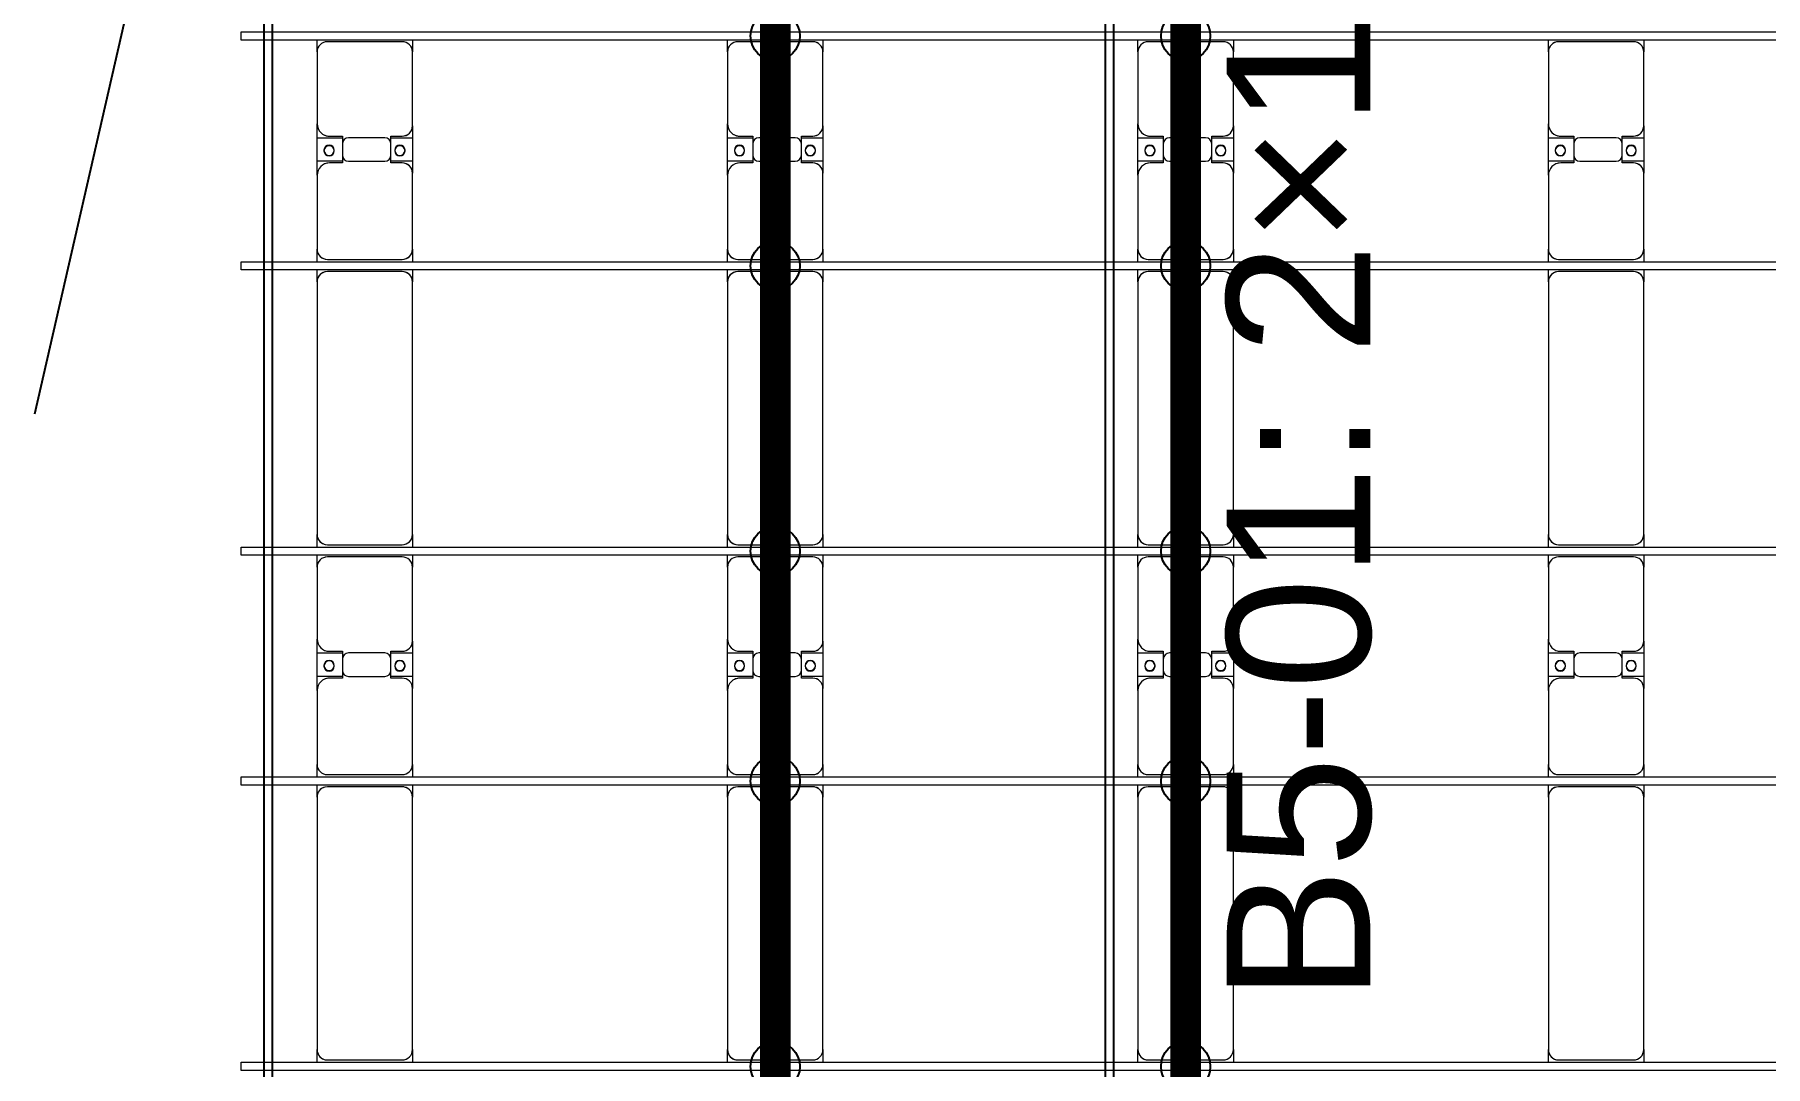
# Model space of a CAD drawing. Header units: millimetres. Extents: x -147246 to 112336, y -213734 to -86506.
# Drawn here: x -97724 to -89290, y -200010 to -194983 of the extents above; entities that cross this region are included whole.
import ezdxf

# ---------------------------------------------------------------- set-up
doc = ezdxf.new("R2010")
doc.units = ezdxf.units.MM
doc.layers.add('A-GENM', color=13, linetype='Continuous', lineweight=9)
doc.layers.add('S-BEAM', color=12, linetype='Continuous', lineweight=9)
for name, color, linetype in [('GC-DAY NEO', 5, 'Continuous'), ('GC-GHI CHU', 2, 'Continuous'), ('GC-HOP 40x60 GIA CUONG', 1, 'Continuous')]:
    doc.layers.add(name, color=color, linetype=linetype)
doc.styles.add('GC_VN', font='arial.ttf')

# ---------------------------------------------------------------- blocks, each defined once
blk = doc.blocks.new('Dầm C52 - Hộp 40x60-25898-BỐ TRÍ KHUNG KẾT CẤU BÈ PIN 05')
at = {"layer": 'S-BEAM', "color": 3, "lineweight": 25}
for p, q in [((-55982.1, 20), (55982.1, 20)), ((55982.1, -20), (-55982.1, -20))]:
    blk.add_line(p, q, dxfattribs=at)
blk = doc.blocks.new('Dai phao do pin - DẢI PHAO ĐỠ PIN-35002-BỐ TRÍ KHUNG KẾT CẤU BÈ PIN 05')
at = {"layer": 'A-GENM', "color": 7}
for p, q in [((1828.5, 241.6), (1889.7, 241.6)), ((1839.7, 191.6), (1839.7, -173.4)), ((3120.3, 241.6), (1889.7, 241.6)), ((3120.3, 241.6), (3178.5, 241.6)), ((3170.3, -173.4), (3170.3, 191.6)), ((3218.8, 241.6), (3279.7, 241.6)), ((3229.7, 191.6), (3229.7, -173.4)), ((3639.7, 241.6), (3279.7, 241.6)), ((3639.7, 241.6), (3822.2, 241.6)), ((3699.7, 118.2), (3699.7, 181.6)), ((3707.8, 241.6), (3890.3, 241.6)), ((3707.8, 118.2), (3707.8, 241.6)), ((3822.2, 241.6), (3822.2, 118.2)), ((3830.3, 181.6), (3830.3, 118.2)), ((4240.3, 241.6), (3890.3, 241.6)), ((4240.3, 241.6), (4298.5, 241.6)), ((4290.3, -173.4), (4290.3, 191.6)), ((4338.5, 241.6), (4399.7, 241.6)), ((4349.7, 191.6), (4349.7, -173.4)), ((5630.3, 241.6), (4399.7, 241.6)), ((5630.3, 241.6), (5688.5, 241.6)), ((5680.3, -173.4), (5680.3, 191.6)), ((5728.5, 241.6), (5789.7, 241.6)), ((5739.7, 191.6), (5739.7, -173.4)), ((6149.7, 241.6), (5789.7, 241.6)), ((6149.7, 241.6), (6332.2, 241.6)), ((6209.7, 118.2), (6209.7, 181.6)), ((6217.8, 241.6), (6400.3, 241.6)), ((6217.8, 118.2), (6217.8, 241.6)), ((6332.2, 241.6), (6332.2, 118.2)), ((6340.3, 181.6), (6340.3, 118.2)), ((6750.3, 241.6), (6400.3, 241.6)), ((6750.3, 241.6), (6808.5, 241.6)), ((6800.3, -173.4), (6800.3, 191.6)), ((3792.2, 118.2), (3699.7, 118.2)), ((3707.8, 88.2), (3707.8, -88.2)), ((3830.3, 118.2), (3737.8, 118.2)), ((3822.2, -88.2), (3822.2, 88.2)), ((6302.2, 118.2), (6209.7, 118.2)), ((6217.8, 88.2), (6217.8, -88.2)), ((6340.3, 118.2), (6247.8, 118.2)), ((6332.2, -88.2), (6332.2, 88.2)), ((3699.7, -173.4), (3699.7, -118.2)), ((3699.7, -118.2), (3792.2, -118.2)), ((3707.8, -223.4), (3707.8, -118.2)), ((3737.8, -118.2), (3830.3, -118.2)), ((3822.2, -118.2), (3822.2, -223.4)), ((3830.3, -118.2), (3830.3, -173.4)), ((6209.7, -173.4), (6209.7, -118.2)), ((6209.7, -118.2), (6302.2, -118.2)), ((6217.8, -223.4), (6217.8, -118.2)), ((6247.8, -118.2), (6340.3, -118.2)), ((6332.2, -118.2), (6332.2, -223.4)), ((6340.3, -118.2), (6340.3, -173.4)), ((1889.7, -223.4), (1828.5, -223.4)), ((1889.7, -223.4), (3120.3, -223.4)), ((3178.5, -223.4), (3120.3, -223.4)), ((3279.7, -223.4), (3218.8, -223.4)), ((3279.7, -223.4), (3649.7, -223.4)), ((3822.2, -223.4), (3649.7, -223.4)), ((3880.3, -223.4), (3707.8, -223.4)), ((3880.3, -223.4), (4240.3, -223.4)), ((4298.5, -223.4), (4240.3, -223.4)), ((4399.7, -223.4), (4338.5, -223.4)), ((4399.7, -223.4), (5630.3, -223.4)), ((5688.5, -223.4), (5630.3, -223.4)), ((5789.7, -223.4), (5728.5, -223.4)), ((5789.7, -223.4), (6159.7, -223.4)), ((6332.2, -223.4), (6159.7, -223.4)), ((6390.3, -223.4), (6217.8, -223.4)), ((6390.3, -223.4), (6750.3, -223.4)), ((6808.5, -223.4), (6750.3, -223.4))]:
    blk.add_line(p, q, dxfattribs=at)
for centre, radius, start, end in [((1889.7, 191.6), 50, 90, 180), ((1889.7, 191.6), 50, 105, 180), ((3120.3, 191.6), 50, 360, 90), ((3120.3, 191.6), 50, 15, 90), ((3279.7, 191.6), 50, 90, 180), ((3279.7, 191.6), 50, 135, 180), ((3639.7, 181.6), 60, 360, 90), ((3639.7, 181.6), 60, 360, 26.44603), ((3758.6, 183.2), 25, 0, 180), ((3758.6, 183.2), 25, 180, 360), ((3761.4, 183.2), 25, 360, 180), ((3761.4, 183.2), 25, 180, 0), ((3890.3, 181.6), 60, 90, 180), ((3890.3, 181.6), 60, 150, 180), ((4240.3, 191.6), 50, 360, 90), ((4240.3, 191.6), 50, 360, 45), ((4399.7, 191.6), 50, 90, 180), ((4399.7, 191.6), 50, 105, 180), ((5630.3, 191.6), 50, 360, 90), ((5630.3, 191.6), 50, 15, 90), ((5789.7, 191.6), 50, 90, 180), ((5789.7, 191.6), 50, 135, 180), ((6149.7, 181.6), 60, 0, 90), ((6149.7, 181.6), 60, 0, 30), ((6268.6, 183.2), 25, 0, 180), ((6268.6, 183.2), 25, 180, 0), ((6271.4, 183.2), 25, 0, 180), ((6271.4, 183.2), 25, 180, 0), ((6400.3, 181.6), 60, 90, 180), ((6400.3, 181.6), 60, 150, 180), ((6750.3, 191.6), 50, 0, 90), ((6750.3, 191.6), 50, 0, 45), ((3737.8, 88.2), 30, 90, 180), ((3792.2, 88.2), 30, 360, 90), ((6247.8, 88.2), 30, 90, 180), ((6302.2, 88.2), 30, 360, 90), ((3737.8, -88.2), 30, 180, 270), ((3758.6, -161.8), 25, 0, 180), ((3758.6, -161.8), 25, 180, 360), ((3761.4, -161.8), 25, 0, 180), ((3761.4, -161.8), 25, 180, 360), ((3792.2, -88.2), 30, 270, 360), ((6247.8, -88.2), 30, 180, 270), ((6268.6, -161.8), 25, 0, 180), ((6268.6, -161.8), 25, 180, 0), ((6271.4, -161.8), 25, 0, 180), ((6271.4, -161.8), 25, 180, 0), ((6302.2, -88.2), 30, 270, 360), ((1889.7, -173.4), 50, 180, 270), ((1889.7, -173.4), 50, 180, 270), ((3120.3, -173.4), 50, 270, 360), ((3120.3, -173.4), 50, 285, 360), ((3279.7, -173.4), 50, 180, 270), ((3279.7, -173.4), 50, 180, 225), ((3649.7, -173.4), 50, 270, 0), ((3649.7, -173.4), 50, 315, 0), ((3880.3, -173.4), 50, 180, 270), ((3880.3, -173.4), 50, 180, 225), ((4240.3, -173.4), 50, 270, 360), ((4240.3, -173.4), 50, 315, 360), ((4399.7, -173.4), 50, 180, 270), ((4399.7, -173.4), 50, 180, 270), ((5630.3, -173.4), 50, 270, 360), ((5630.3, -173.4), 50, 285, 360), ((5789.7, -173.4), 50, 180, 270), ((5789.7, -173.4), 50, 180, 225), ((6159.7, -173.4), 50, 270, 0), ((6159.7, -173.4), 50, 315, 0), ((6390.3, -173.4), 50, 180, 270), ((6390.3, -173.4), 50, 180, 225), ((6750.3, -173.4), 50, 270, 360), ((6750.3, -173.4), 50, 315, 360)]:
    blk.add_arc(centre, radius, start, end, dxfattribs=at)
blk = doc.blocks.new('Dai phao do pin - DẢI PHAO ĐỠ PIN-V2-BỐ TRÍ KHUNG KẾT CẤU BÈ PIN 05')
at = {"layer": 'A-GENM', "color": 7}
for p, q in [((1828.5, 241.6), (1889.7, 241.6)), ((1839.7, 191.6), (1839.7, -173.4)), ((3120.3, 241.6), (1889.7, 241.6)), ((3120.3, 241.6), (3178.5, 241.6)), ((3170.3, -173.4), (3170.3, 191.6)), ((3218.8, 241.6), (3279.7, 241.6)), ((3229.7, 191.6), (3229.7, -173.4)), ((3639.7, 241.6), (3279.7, 241.6)), ((3639.7, 241.6), (3822.2, 241.6)), ((3699.7, 118.2), (3699.7, 181.6)), ((3707.8, 241.6), (3890.3, 241.6)), ((3707.8, 118.2), (3707.8, 241.6)), ((3822.2, 241.6), (3822.2, 118.2)), ((3830.3, 181.6), (3830.3, 118.2)), ((4240.3, 241.6), (3890.3, 241.6)), ((4240.3, 241.6), (4298.5, 241.6)), ((4290.3, -173.4), (4290.3, 191.6)), ((4338.5, 241.6), (4399.7, 241.6)), ((4349.7, 191.6), (4349.7, -173.4)), ((5630.3, 241.6), (4399.7, 241.6)), ((5630.3, 241.6), (5688.5, 241.6)), ((5680.3, -173.4), (5680.3, 191.6)), ((5728.5, 241.6), (5789.7, 241.6)), ((5739.7, 191.6), (5739.7, -173.4)), ((6149.7, 241.6), (5789.7, 241.6)), ((6149.7, 241.6), (6332.2, 241.6)), ((6209.7, 118.2), (6209.7, 181.6)), ((6217.8, 241.6), (6400.3, 241.6)), ((6217.8, 118.2), (6217.8, 241.6)), ((6332.2, 241.6), (6332.2, 118.2)), ((6340.3, 181.6), (6340.3, 118.2)), ((6750.3, 241.6), (6400.3, 241.6)), ((6750.3, 241.6), (6808.5, 241.6)), ((6800.3, -173.4), (6800.3, 191.6)), ((3792.2, 118.2), (3699.7, 118.2)), ((3707.8, 88.2), (3707.8, -88.2)), ((3830.3, 118.2), (3737.8, 118.2)), ((3822.2, -88.2), (3822.2, 88.2)), ((6302.2, 118.2), (6209.7, 118.2)), ((6217.8, 88.2), (6217.8, -88.2)), ((6340.3, 118.2), (6247.8, 118.2)), ((6332.2, -88.2), (6332.2, 88.2)), ((3699.7, -173.4), (3699.7, -118.2)), ((3699.7, -118.2), (3792.2, -118.2)), ((3707.8, -223.4), (3707.8, -118.2)), ((3737.8, -118.2), (3830.3, -118.2)), ((3822.2, -118.2), (3822.2, -223.4)), ((3830.3, -118.2), (3830.3, -173.4)), ((6209.7, -173.4), (6209.7, -118.2)), ((6209.7, -118.2), (6302.2, -118.2)), ((6217.8, -223.4), (6217.8, -118.2)), ((6247.8, -118.2), (6340.3, -118.2)), ((6332.2, -118.2), (6332.2, -223.4)), ((6340.3, -118.2), (6340.3, -173.4)), ((1889.7, -223.4), (1828.5, -223.4)), ((1889.7, -223.4), (3120.3, -223.4)), ((3178.5, -223.4), (3120.3, -223.4)), ((3279.7, -223.4), (3218.8, -223.4)), ((3279.7, -223.4), (3649.7, -223.4)), ((3822.2, -223.4), (3649.7, -223.4)), ((3880.3, -223.4), (3707.8, -223.4)), ((3880.3, -223.4), (4240.3, -223.4)), ((4298.5, -223.4), (4240.3, -223.4)), ((4399.7, -223.4), (4338.5, -223.4)), ((4399.7, -223.4), (5630.3, -223.4)), ((5688.5, -223.4), (5630.3, -223.4)), ((5789.7, -223.4), (5728.5, -223.4)), ((5789.7, -223.4), (6159.7, -223.4)), ((6332.2, -223.4), (6159.7, -223.4)), ((6390.3, -223.4), (6217.8, -223.4)), ((6390.3, -223.4), (6750.3, -223.4)), ((6808.5, -223.4), (6750.3, -223.4))]:
    blk.add_line(p, q, dxfattribs=at)
for centre, radius, start, end in [((1889.7, 191.6), 50, 90, 180), ((1889.7, 191.6), 50, 105, 180), ((3120.3, 191.6), 50, 360, 90), ((3120.3, 191.6), 50, 15, 90), ((3279.7, 191.6), 50, 90, 180), ((3279.7, 191.6), 50, 135, 180), ((3639.7, 181.6), 60, 360, 90), ((3639.7, 181.6), 60, 360, 26.42494), ((3758.6, 183.2), 25, 0, 180), ((3758.6, 183.2), 25, 180, 360), ((3761.4, 183.2), 25, 360, 180), ((3761.4, 183.2), 25, 180, 0), ((3890.3, 181.6), 60, 90, 180), ((3890.3, 181.6), 60, 150, 180), ((4240.3, 191.6), 50, 360, 90), ((4240.3, 191.6), 50, 360, 45), ((4399.7, 191.6), 50, 90, 180), ((4399.7, 191.6), 50, 105, 180), ((5630.3, 191.6), 50, 360, 90), ((5630.3, 191.6), 50, 15, 90), ((5789.7, 191.6), 50, 90, 180), ((5789.7, 191.6), 50, 135, 180), ((6149.7, 181.6), 60, 0, 90), ((6149.7, 181.6), 60, 0, 30), ((6268.6, 183.2), 25, 0, 180), ((6268.6, 183.2), 25, 180, 0), ((6271.4, 183.2), 25, 0, 180), ((6271.4, 183.2), 25, 180, 0), ((6400.3, 181.6), 60, 90, 180), ((6400.3, 181.6), 60, 150, 180), ((6750.3, 191.6), 50, 0, 90), ((6750.3, 191.6), 50, 0, 45), ((3737.8, 88.2), 30, 90, 180), ((3792.2, 88.2), 30, 360, 90), ((6247.8, 88.2), 30, 90, 180), ((6302.2, 88.2), 30, 360, 90), ((3737.8, -88.2), 30, 180, 270), ((3758.6, -161.8), 25, 0, 180), ((3758.6, -161.8), 25, 180, 360), ((3761.4, -161.8), 25, 0, 180), ((3761.4, -161.8), 25, 180, 360), ((3792.2, -88.2), 30, 270, 360), ((6247.8, -88.2), 30, 180, 270), ((6268.6, -161.8), 25, 0, 180), ((6268.6, -161.8), 25, 180, 0), ((6271.4, -161.8), 25, 0, 180), ((6271.4, -161.8), 25, 180, 0), ((6302.2, -88.2), 30, 270, 360), ((1889.7, -173.4), 50, 180, 270), ((1889.7, -173.4), 50, 180, 270), ((3120.3, -173.4), 50, 270, 360), ((3120.3, -173.4), 50, 285, 360), ((3279.7, -173.4), 50, 180, 270), ((3279.7, -173.4), 50, 180, 225), ((3649.7, -173.4), 50, 270, 0), ((3649.7, -173.4), 50, 315, 0), ((3880.3, -173.4), 50, 180, 270), ((3880.3, -173.4), 50, 180, 225), ((4240.3, -173.4), 50, 270, 360), ((4240.3, -173.4), 50, 315, 360), ((4399.7, -173.4), 50, 180, 270), ((4399.7, -173.4), 50, 180, 270), ((5630.3, -173.4), 50, 270, 360), ((5630.3, -173.4), 50, 285, 360), ((5789.7, -173.4), 50, 180, 270), ((5789.7, -173.4), 50, 180, 225), ((6159.7, -173.4), 50, 270, 0), ((6159.7, -173.4), 50, 315, 0), ((6390.3, -173.4), 50, 180, 270), ((6390.3, -173.4), 50, 180, 225), ((6750.3, -173.4), 50, 270, 360), ((6750.3, -173.4), 50, 315, 360)]:
    blk.add_arc(centre, radius, start, end, dxfattribs=at)
blk = doc.blocks.new('Dai phao do pin - DẢI PHAO ĐỠ PIN-V3-BỐ TRÍ KHUNG KẾT CẤU BÈ PIN 05')
at = {"layer": 'A-GENM', "color": 7}
for p, q in [((1828.5, 241.6), (1889.7, 241.6)), ((1839.7, 191.6), (1839.7, -173.4)), ((3120.3, 241.6), (1889.7, 241.6)), ((3120.3, 241.6), (3178.5, 241.6)), ((3170.3, -173.4), (3170.3, 191.6)), ((3218.8, 241.6), (3279.7, 241.6)), ((3229.7, 191.6), (3229.7, -173.4)), ((3639.7, 241.6), (3279.7, 241.6)), ((3639.7, 241.6), (3822.2, 241.6)), ((3699.7, 118.2), (3699.7, 181.6)), ((3707.8, 241.6), (3890.3, 241.6)), ((3707.8, 118.2), (3707.8, 241.6)), ((3822.2, 241.6), (3822.2, 118.2)), ((3830.3, 181.6), (3830.3, 118.2)), ((4240.3, 241.6), (3890.3, 241.6)), ((4240.3, 241.6), (4298.5, 241.6)), ((4290.3, -173.4), (4290.3, 191.6)), ((4338.5, 241.6), (4399.7, 241.6)), ((4349.7, 191.6), (4349.7, -173.4)), ((5630.3, 241.6), (4399.7, 241.6)), ((5630.3, 241.6), (5688.5, 241.6)), ((5680.3, -173.4), (5680.3, 191.6)), ((5728.5, 241.6), (5789.7, 241.6)), ((5739.7, 191.6), (5739.7, -173.4)), ((6149.7, 241.6), (5789.7, 241.6)), ((6149.7, 241.6), (6332.2, 241.6)), ((6209.7, 118.2), (6209.7, 181.6)), ((6217.8, 241.6), (6400.3, 241.6)), ((6217.8, 118.2), (6217.8, 241.6)), ((6332.2, 241.6), (6332.2, 118.2)), ((6340.3, 181.6), (6340.3, 118.2)), ((6750.3, 241.6), (6400.3, 241.6)), ((6750.3, 241.6), (6808.5, 241.6)), ((6800.3, -173.4), (6800.3, 191.6)), ((3792.2, 118.2), (3699.7, 118.2)), ((3707.8, 88.2), (3707.8, -88.2)), ((3830.3, 118.2), (3737.8, 118.2)), ((3822.2, -88.2), (3822.2, 88.2)), ((6302.2, 118.2), (6209.7, 118.2)), ((6217.8, 88.2), (6217.8, -88.2)), ((6340.3, 118.2), (6247.8, 118.2)), ((6332.2, -88.2), (6332.2, 88.2)), ((3699.7, -173.4), (3699.7, -118.2)), ((3699.7, -118.2), (3792.2, -118.2)), ((3707.8, -223.4), (3707.8, -118.2)), ((3737.8, -118.2), (3830.3, -118.2)), ((3822.2, -118.2), (3822.2, -223.4)), ((3830.3, -118.2), (3830.3, -173.4)), ((6209.7, -173.4), (6209.7, -118.2)), ((6209.7, -118.2), (6302.2, -118.2)), ((6217.8, -223.4), (6217.8, -118.2)), ((6247.8, -118.2), (6340.3, -118.2)), ((6332.2, -118.2), (6332.2, -223.4)), ((6340.3, -118.2), (6340.3, -173.4)), ((1889.7, -223.4), (1828.5, -223.4)), ((1889.7, -223.4), (3120.3, -223.4)), ((3178.5, -223.4), (3120.3, -223.4)), ((3279.7, -223.4), (3218.8, -223.4)), ((3279.7, -223.4), (3649.7, -223.4)), ((3822.2, -223.4), (3649.7, -223.4)), ((3880.3, -223.4), (3707.8, -223.4)), ((3880.3, -223.4), (4240.3, -223.4)), ((4298.5, -223.4), (4240.3, -223.4)), ((4399.7, -223.4), (4338.5, -223.4)), ((4399.7, -223.4), (5630.3, -223.4)), ((5688.5, -223.4), (5630.3, -223.4)), ((5789.7, -223.4), (5728.5, -223.4)), ((5789.7, -223.4), (6159.7, -223.4)), ((6332.2, -223.4), (6159.7, -223.4)), ((6390.3, -223.4), (6217.8, -223.4)), ((6390.3, -223.4), (6750.3, -223.4)), ((6808.5, -223.4), (6750.3, -223.4))]:
    blk.add_line(p, q, dxfattribs=at)
for centre, radius, start, end in [((1889.7, 191.6), 50, 90, 180), ((1889.7, 191.6), 50, 105, 180), ((3120.3, 191.6), 50, 360, 90), ((3120.3, 191.6), 50, 15, 90), ((3279.7, 191.6), 50, 90, 180), ((3279.7, 191.6), 50, 135, 180), ((3639.7, 181.6), 60, 360, 90), ((3639.7, 181.6), 60, 360, 26.40386), ((3758.6, 183.2), 25, 0, 180), ((3758.6, 183.2), 25, 180, 360), ((3761.4, 183.2), 25, 360, 180), ((3761.4, 183.2), 25, 180, 0), ((3890.3, 181.6), 60, 90, 180), ((3890.3, 181.6), 60, 150, 180), ((4240.3, 191.6), 50, 360, 90), ((4240.3, 191.6), 50, 360, 45), ((4399.7, 191.6), 50, 90, 180), ((4399.7, 191.6), 50, 105, 180), ((5630.3, 191.6), 50, 360, 90), ((5630.3, 191.6), 50, 15, 90), ((5789.7, 191.6), 50, 90, 180), ((5789.7, 191.6), 50, 135, 180), ((6149.7, 181.6), 60, 0, 90), ((6149.7, 181.6), 60, 0, 30), ((6268.6, 183.2), 25, 0, 180), ((6268.6, 183.2), 25, 180, 0), ((6271.4, 183.2), 25, 0, 180), ((6271.4, 183.2), 25, 180, 0), ((6400.3, 181.6), 60, 90, 180), ((6400.3, 181.6), 60, 150, 180), ((6750.3, 191.6), 50, 0, 90), ((6750.3, 191.6), 50, 0, 45), ((3737.8, 88.2), 30, 90, 180), ((3792.2, 88.2), 30, 360, 90), ((6247.8, 88.2), 30, 90, 180), ((6302.2, 88.2), 30, 360, 90), ((3737.8, -88.2), 30, 180, 270), ((3758.6, -161.8), 25, 0, 180), ((3758.6, -161.8), 25, 180, 360), ((3761.4, -161.8), 25, 0, 180), ((3761.4, -161.8), 25, 180, 360), ((3792.2, -88.2), 30, 270, 360), ((6247.8, -88.2), 30, 180, 270), ((6268.6, -161.8), 25, 0, 180), ((6268.6, -161.8), 25, 180, 0), ((6271.4, -161.8), 25, 0, 180), ((6271.4, -161.8), 25, 180, 0), ((6302.2, -88.2), 30, 270, 360), ((1889.7, -173.4), 50, 180, 270), ((1889.7, -173.4), 50, 180, 270), ((3120.3, -173.4), 50, 270, 360), ((3120.3, -173.4), 50, 285, 360), ((3279.7, -173.4), 50, 180, 270), ((3279.7, -173.4), 50, 180, 225), ((3649.7, -173.4), 50, 270, 0), ((3649.7, -173.4), 50, 315, 0), ((3880.3, -173.4), 50, 180, 270), ((3880.3, -173.4), 50, 180, 225), ((4240.3, -173.4), 50, 270, 360), ((4240.3, -173.4), 50, 315, 360), ((4399.7, -173.4), 50, 180, 270), ((4399.7, -173.4), 50, 180, 270), ((5630.3, -173.4), 50, 270, 360), ((5630.3, -173.4), 50, 285, 360), ((5789.7, -173.4), 50, 180, 270), ((5789.7, -173.4), 50, 180, 225), ((6159.7, -173.4), 50, 270, 0), ((6159.7, -173.4), 50, 315, 0), ((6390.3, -173.4), 50, 180, 270), ((6390.3, -173.4), 50, 180, 225), ((6750.3, -173.4), 50, 270, 360), ((6750.3, -173.4), 50, 315, 360)]:
    blk.add_arc(centre, radius, start, end, dxfattribs=at)
blk = doc.blocks.new('Dai phao do pin - DẢI PHAO ĐỠ PIN-V4-BỐ TRÍ KHUNG KẾT CẤU BÈ PIN 05')
at = {"layer": 'A-GENM', "color": 7}
for p, q in [((1828.5, 241.6), (1889.7, 241.6)), ((1839.7, 191.6), (1839.7, -173.4)), ((3120.3, 241.6), (1889.7, 241.6)), ((3120.3, 241.6), (3178.5, 241.6)), ((3170.3, -173.4), (3170.3, 191.6)), ((3218.8, 241.6), (3279.7, 241.6)), ((3229.7, 191.6), (3229.7, -173.4)), ((3639.7, 241.6), (3279.7, 241.6)), ((3639.7, 241.6), (3822.2, 241.6)), ((3699.7, 118.2), (3699.7, 181.6)), ((3707.8, 241.6), (3890.3, 241.6)), ((3707.8, 118.2), (3707.8, 241.6)), ((3822.2, 241.6), (3822.2, 118.2)), ((3830.3, 181.6), (3830.3, 118.2)), ((4240.3, 241.6), (3890.3, 241.6)), ((4240.3, 241.6), (4298.5, 241.6)), ((4290.3, -173.4), (4290.3, 191.6)), ((4338.5, 241.6), (4399.7, 241.6)), ((4349.7, 191.6), (4349.7, -173.4)), ((5630.3, 241.6), (4399.7, 241.6)), ((5630.3, 241.6), (5688.5, 241.6)), ((5680.3, -173.4), (5680.3, 191.6)), ((5728.5, 241.6), (5789.7, 241.6)), ((5739.7, 191.6), (5739.7, -173.4)), ((6149.7, 241.6), (5789.7, 241.6)), ((6149.7, 241.6), (6332.2, 241.6)), ((6209.7, 118.2), (6209.7, 181.6)), ((6217.8, 241.6), (6400.3, 241.6)), ((6217.8, 118.2), (6217.8, 241.6)), ((6332.2, 241.6), (6332.2, 118.2)), ((6340.3, 181.6), (6340.3, 118.2)), ((6750.3, 241.6), (6400.3, 241.6)), ((6750.3, 241.6), (6808.5, 241.6)), ((6800.3, -173.4), (6800.3, 191.6)), ((3792.2, 118.2), (3699.7, 118.2)), ((3707.8, 88.2), (3707.8, -88.2)), ((3830.3, 118.2), (3737.8, 118.2)), ((3822.2, -88.2), (3822.2, 88.2)), ((6302.2, 118.2), (6209.7, 118.2)), ((6217.8, 88.2), (6217.8, -88.2)), ((6340.3, 118.2), (6247.8, 118.2)), ((6332.2, -88.2), (6332.2, 88.2)), ((3699.7, -173.4), (3699.7, -118.2)), ((3699.7, -118.2), (3792.2, -118.2)), ((3707.8, -223.4), (3707.8, -118.2)), ((3737.8, -118.2), (3830.3, -118.2)), ((3822.2, -118.2), (3822.2, -223.4)), ((3830.3, -118.2), (3830.3, -173.4)), ((6209.7, -173.4), (6209.7, -118.2)), ((6209.7, -118.2), (6302.2, -118.2)), ((6217.8, -223.4), (6217.8, -118.2)), ((6247.8, -118.2), (6340.3, -118.2)), ((6332.2, -118.2), (6332.2, -223.4)), ((6340.3, -118.2), (6340.3, -173.4)), ((1889.7, -223.4), (1828.5, -223.4)), ((1889.7, -223.4), (3120.3, -223.4)), ((3178.5, -223.4), (3120.3, -223.4)), ((3279.7, -223.4), (3218.8, -223.4)), ((3279.7, -223.4), (3649.7, -223.4)), ((3822.2, -223.4), (3649.7, -223.4)), ((3880.3, -223.4), (3707.8, -223.4)), ((3880.3, -223.4), (4240.3, -223.4)), ((4298.5, -223.4), (4240.3, -223.4)), ((4399.7, -223.4), (4338.5, -223.4)), ((4399.7, -223.4), (5630.3, -223.4)), ((5688.5, -223.4), (5630.3, -223.4)), ((5789.7, -223.4), (5728.5, -223.4)), ((5789.7, -223.4), (6159.7, -223.4)), ((6332.2, -223.4), (6159.7, -223.4)), ((6390.3, -223.4), (6217.8, -223.4)), ((6390.3, -223.4), (6750.3, -223.4)), ((6808.5, -223.4), (6750.3, -223.4))]:
    blk.add_line(p, q, dxfattribs=at)
for centre, radius, start, end in [((1889.7, 191.6), 50, 90, 180), ((1889.7, 191.6), 50, 105, 180), ((3120.3, 191.6), 50, 360, 90), ((3120.3, 191.6), 50, 15, 90), ((3279.7, 191.6), 50, 90, 180), ((3279.7, 191.6), 50, 135, 180), ((3639.7, 181.6), 60, 360, 90), ((3639.7, 181.6), 60, 360, 26.38277), ((3758.6, 183.2), 25, 0, 180), ((3758.6, 183.2), 25, 180, 360), ((3761.4, 183.2), 25, 360, 180), ((3761.4, 183.2), 25, 180, 0), ((3890.3, 181.6), 60, 90, 180), ((3890.3, 181.6), 60, 150, 180), ((4240.3, 191.6), 50, 360, 90), ((4240.3, 191.6), 50, 360, 45), ((4399.7, 191.6), 50, 90, 180), ((4399.7, 191.6), 50, 105, 180), ((5630.3, 191.6), 50, 360, 90), ((5630.3, 191.6), 50, 15, 90), ((5789.7, 191.6), 50, 90, 180), ((5789.7, 191.6), 50, 135, 180), ((6149.7, 181.6), 60, 0, 90), ((6149.7, 181.6), 60, 0, 30), ((6268.6, 183.2), 25, 0, 180), ((6268.6, 183.2), 25, 180, 0), ((6271.4, 183.2), 25, 0, 180), ((6271.4, 183.2), 25, 180, 0), ((6400.3, 181.6), 60, 90, 180), ((6400.3, 181.6), 60, 150, 180), ((6750.3, 191.6), 50, 0, 90), ((6750.3, 191.6), 50, 0, 45), ((3737.8, 88.2), 30, 90, 180), ((3792.2, 88.2), 30, 360, 90), ((6247.8, 88.2), 30, 90, 180), ((6302.2, 88.2), 30, 360, 90), ((3737.8, -88.2), 30, 180, 270), ((3758.6, -161.8), 25, 0, 180), ((3758.6, -161.8), 25, 180, 360), ((3761.4, -161.8), 25, 0, 180), ((3761.4, -161.8), 25, 180, 360), ((3792.2, -88.2), 30, 270, 360), ((6247.8, -88.2), 30, 180, 270), ((6268.6, -161.8), 25, 0, 180), ((6268.6, -161.8), 25, 180, 0), ((6271.4, -161.8), 25, 0, 180), ((6271.4, -161.8), 25, 180, 0), ((6302.2, -88.2), 30, 270, 360), ((1889.7, -173.4), 50, 180, 270), ((1889.7, -173.4), 50, 180, 270), ((3120.3, -173.4), 50, 270, 360), ((3120.3, -173.4), 50, 285, 360), ((3279.7, -173.4), 50, 180, 270), ((3279.7, -173.4), 50, 180, 225), ((3649.7, -173.4), 50, 270, 0), ((3649.7, -173.4), 50, 315, 0), ((3880.3, -173.4), 50, 180, 270), ((3880.3, -173.4), 50, 180, 225), ((4240.3, -173.4), 50, 270, 360), ((4240.3, -173.4), 50, 315, 360), ((4399.7, -173.4), 50, 180, 270), ((4399.7, -173.4), 50, 180, 270), ((5630.3, -173.4), 50, 270, 360), ((5630.3, -173.4), 50, 285, 360), ((5789.7, -173.4), 50, 180, 270), ((5789.7, -173.4), 50, 180, 225), ((6159.7, -173.4), 50, 270, 0), ((6159.7, -173.4), 50, 315, 0), ((6390.3, -173.4), 50, 180, 270), ((6390.3, -173.4), 50, 180, 225), ((6750.3, -173.4), 50, 270, 360), ((6750.3, -173.4), 50, 315, 360)]:
    blk.add_arc(centre, radius, start, end, dxfattribs=at)
blk = doc.blocks.new('Dầm C52 - Dầm C52-18923-BỐ TRÍ KHUNG KẾT CẤU BÈ PIN 05')
at = {"layer": 'S-BEAM', "color": 1}
for p, q in [((-52556.1, 20), (52556.1, 20)), ((52556.1, 20), (52556.1, -20)), ((52556.1, -20), (-52556.1, -20))]:
    blk.add_line(p, q, dxfattribs=at)
blk = doc.blocks.new('HOBANMONG_BEPIN 5_rvt-1-BỐ TRÍ KHUNG KẾT CẤU BÈ PIN 05')
at = {"layer": 'A-GENM', "color": 3, "lineweight": 25, "rotation": 89.99977101252024}
for name, p in [('Dai phao do pin - DẢI PHAO ĐỠ PIN-35002-BỐ TRÍ KHUNG KẾT CẤU BÈ PIN 05', (-96105.9, -201817.9)), ('Dai phao do pin - DẢI PHAO ĐỠ PIN-V2-BỐ TRÍ KHUNG KẾT CẤU BÈ PIN 05', (-94105.9, -201817.9)), ('Dai phao do pin - DẢI PHAO ĐỠ PIN-V3-BỐ TRÍ KHUNG KẾT CẤU BÈ PIN 05', (-92105.9, -201817.9)), ('Dai phao do pin - DẢI PHAO ĐỠ PIN-V4-BỐ TRÍ KHUNG KẾT CẤU BÈ PIN 05', (-90105.9, -201817.9))]:
    blk.add_blockref(name, p, dxfattribs=at)
at = {"layer": 'S-BEAM', "color": 3, "lineweight": 25}
for name, p, rotation in [('Dầm C52 - Hộp 40x60-25898-BỐ TRÍ KHUNG KẾT CẤU BÈ PIN 05', (-96585.7, -148536.8), 269.9997710125197), ('Dầm C52 - Hộp 40x60-25898-BỐ TRÍ KHUNG KẾT CẤU BÈ PIN 05', (-92485.7, -148536.8), 269.9997710125197), ('Dầm C52 - Dầm C52-18923-BỐ TRÍ KHUNG KẾT CẤU BÈ PIN 05', (-44162.1, -194989.7), 179.9997710135151), ('Dầm C52 - Dầm C52-18923-BỐ TRÍ KHUNG KẾT CẤU BÈ PIN 05', (-44162.1, -196109.7), 179.9997710135151), ('Dầm C52 - Dầm C52-18923-BỐ TRÍ KHUNG KẾT CẤU BÈ PIN 05', (-44162.1, -197499.7), 179.9997710135151), ('Dầm C52 - Dầm C52-18923-BỐ TRÍ KHUNG KẾT CẤU BÈ PIN 05', (-44162.1, -198619.7), 179.9997710135151), ('Dầm C52 - Dầm C52-18923-BỐ TRÍ KHUNG KẾT CẤU BÈ PIN 05', (-44162.1, -200009.7), 179.9997710135151)]:
    blk.add_blockref(name, p, dxfattribs=dict(at, rotation=rotation))

msp = doc.modelspace()

# ---------------------------------------------------------------- linework, layer by layer
at = {"layer": 'GC-DAY NEO'}
msp.add_line((-95942.3, -189033.8), (-97724, -196832.8), dxfattribs=at)
at = {"layer": 'GC-HOP 40x60 GIA CUONG', "const_width": 150}
for points in [[(-94114.9, -204195.3), (-94114.9, -189195.3)], [(-92114.9, -204195.3), (-92114.9, -189195.3)]]:
    msp.add_lwpolyline(points, dxfattribs=at)
at = {"layer": 'GC-HOP 40x60 GIA CUONG'}
for centre in [(-94114.9, -194989.7), (-92114.9, -194989.7), (-94114.9, -196109.7), (-92114.9, -196109.7), (-94114.9, -197499.7), (-92114.9, -197499.7), (-94114.9, -198619.7), (-92114.9, -198619.7), (-94114.9, -200009.7), (-92114.9, -200009.7)]:
    msp.add_circle(centre, 120, dxfattribs=at)

# ---------------------------------------------------------------- block references
at = {"lineweight": 5}
msp.add_blockref('HOBANMONG_BEPIN 5_rvt-1-BỐ TRÍ KHUNG KẾT CẤU BÈ PIN 05', (0, 0), dxfattribs=at)

# ---------------------------------------------------------------- texts
at = {"layer": 'GC-GHI CHU', "style": 'GC_VN'}
msp.add_text('B5-01: 2×15,0 m', height=700, rotation=90, dxfattribs=at).set_placement((-91214.9, -199695.3))

doc.saveas('drawing.dxf')
